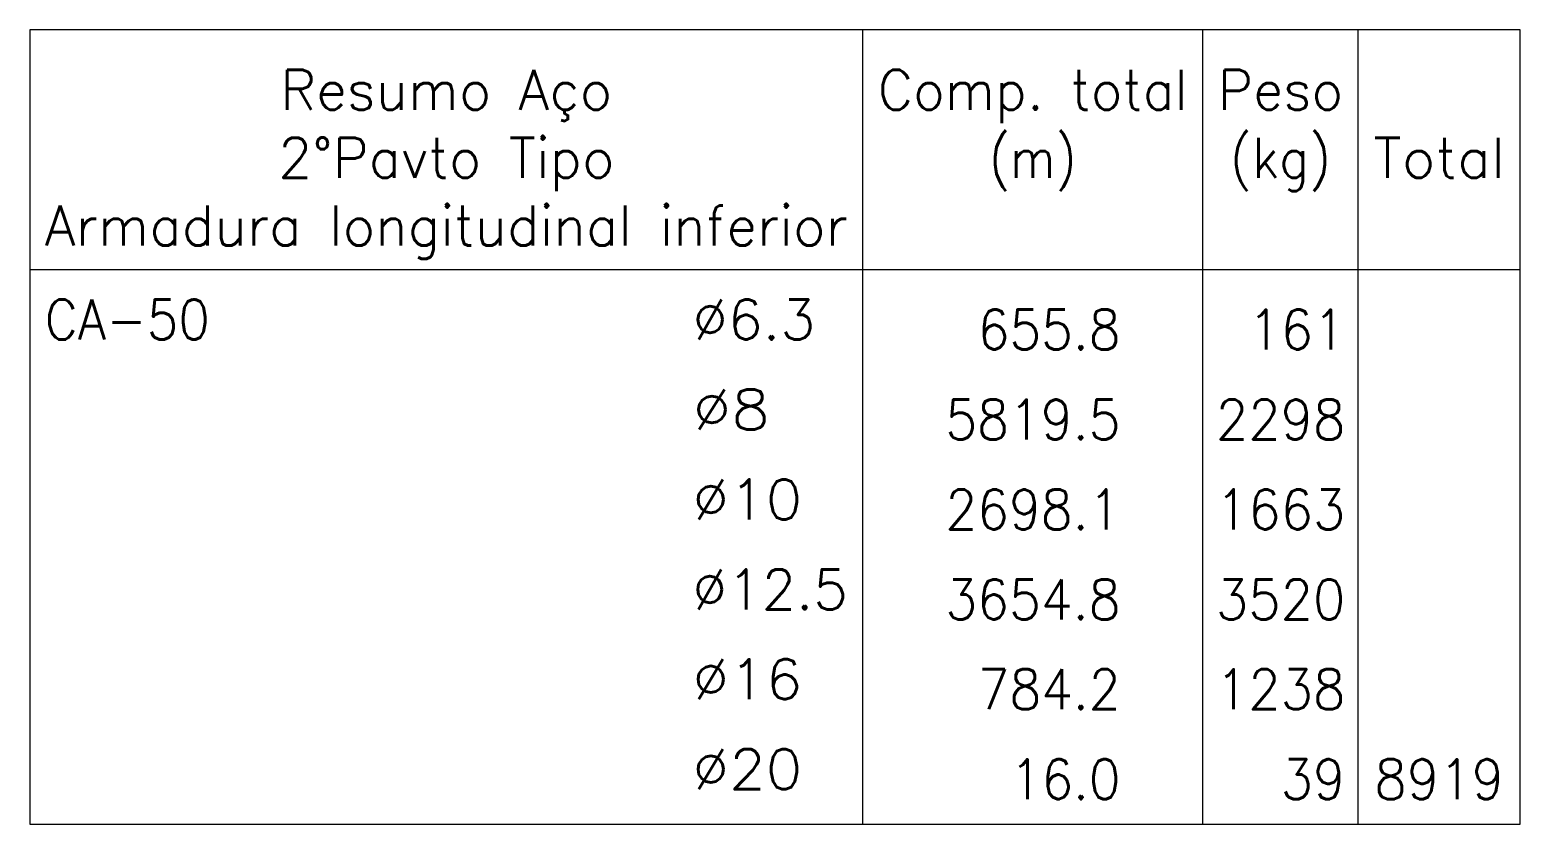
# Model space of a CAD drawing. Header units: millimetres. Extents: x -32 to 332, y -138 to 116.
# Drawn here: x 254.84 to 264.78, y 8.85 to 14.15 of the extents above; entities that cross this region are included whole.
import ezdxf
from ezdxf.enums import TextEntityAlignment as Align

# ---------------------------------------------------------------- set-up
doc = ezdxf.new("R2010")
doc.units = ezdxf.units.MM
doc.layers.add('TABELAS', color=1, linetype='Continuous', lineweight=9)
doc.layers.add('TEXTO_TABELAS', color=1, linetype='Continuous', lineweight=0)
doc.styles.add('CYPETXT_romans', font='romans.shx', dxfattribs={"height": 0.2})

msp = doc.modelspace()

# ---------------------------------------------------------------- linework, layer by layer
at = {"layer": 'TABELAS'}
for p, q in [((260.39351, 8.85132), (260.39351, 14.15132)), ((262.66151, 8.85132), (262.66151, 14.15132)), ((263.69751, 8.85132), (263.69751, 14.15132)), ((254.83751, 12.55132), (264.77751, 12.55132))]:
    msp.add_line(p, q, dxfattribs=at)
msp.add_lwpolyline([(254.83751, 8.85132), (264.77751, 8.85132), (264.77751, 14.15132), (254.83751, 14.15132), (254.83751, 8.85132)], close=True, dxfattribs=at)

# ---------------------------------------------------------------- texts
at = {"layer": 'TEXTO_TABELAS', "style": 'CYPETXT_romans'}
for s, height, width, p, p2 in [('Resumo Aço', 0.266667, 0.884239, (256.50951, 13.61798), (258.72151, 13.61798)), ('Comp. total', 0.2666667, 0.875565, (260.49351, 13.61798), (262.56151, 13.61798)), ('Peso', 0.266667, 0.914375, (262.76151, 13.61798), (263.59751, 13.61798)), ('2°Pavto Tipo', 0.2666667, 0.901607, (256.49351, 13.16465), (258.73751, 13.16465)), ('(m)', 0.266667, 0.851667, (261.23551, 13.16465), (261.81951, 13.16465)), ('(kg)', 0.266667, 0.88725, (262.84151, 13.16465), (263.51751, 13.16465)), ('Total', 0.266667, 0.99, (263.79751, 13.16465), (264.67751, 13.16465)), ('Armadura longitudinal inferior', 0.2666667, 0.882395, (254.93751, 12.71132), (260.29351, 12.71132)), ('CA-50', 0.266667, 0.849265, (254.93751, 12.08465), (256.03751, 12.08465)), ('%%c6.3', 0.266667, 0.978409, (259.25751, 12.08465), (260.07751, 12.08465)), ('655.8', 0.266667, 0.861724, (261.15951, 12.01798), (262.11151, 12.01798)), ('161', 0.266667, 1.000588, (262.96351, 12.01798), (263.61151, 12.01798)), ('%%c8', 0.266667, 1.12875, (259.25751, 11.48465), (259.77351, 11.48465)), ('5819.5', 0.266667, 0.859626, (260.94351, 11.41798), (262.11151, 11.41798)), ('2298', 0.266667, 0.883636, (262.74751, 11.41798), (263.61151, 11.41798)), ('%%c10', 0.266667, 1.029375, (259.25751, 10.88465), (259.98951, 10.88465)), ('2698.1', 0.266667, 0.910693, (260.94351, 10.81798), (262.11151, 10.81798)), ('1663', 0.266667, 0.883636, (262.74751, 10.81798), (263.61151, 10.81798)), ('%%c12.5', 0.266667, 0.948663, (259.25751, 10.28465), (260.29351, 10.28465)), ('3654.8', 0.266667, 0.859626, (260.94351, 10.21798), (262.11151, 10.21798)), ('3520', 0.266667, 0.883636, (262.74751, 10.21798), (263.61151, 10.21798)), ('%%c16', 0.266667, 1.029375, (259.25751, 9.68465), (259.98951, 9.68465)), ('784.2', 0.266667, 0.861724, (261.15951, 9.61798), (262.11151, 9.61798)), ('1238', 0.266667, 0.883636, (262.74751, 9.61798), (263.61151, 9.61798)), ('%%c20', 0.266667, 1.029375, (259.25751, 9.08465), (259.98951, 9.08465)), ('16.0', 0.266667, 0.865075, (261.37551, 9.01798), (262.11151, 9.01798)), ('39', 0.266667, 0.945, (263.17951, 9.01798), (263.61151, 9.01798)), ('8919', 0.266667, 0.895263, (263.80551, 9.01798), (264.66951, 9.01798))]:
    msp.add_text(s, height=height, dxfattribs=dict(at, width=width)).set_placement(p, p2, align=Align.FIT)

doc.saveas('drawing.dxf')
